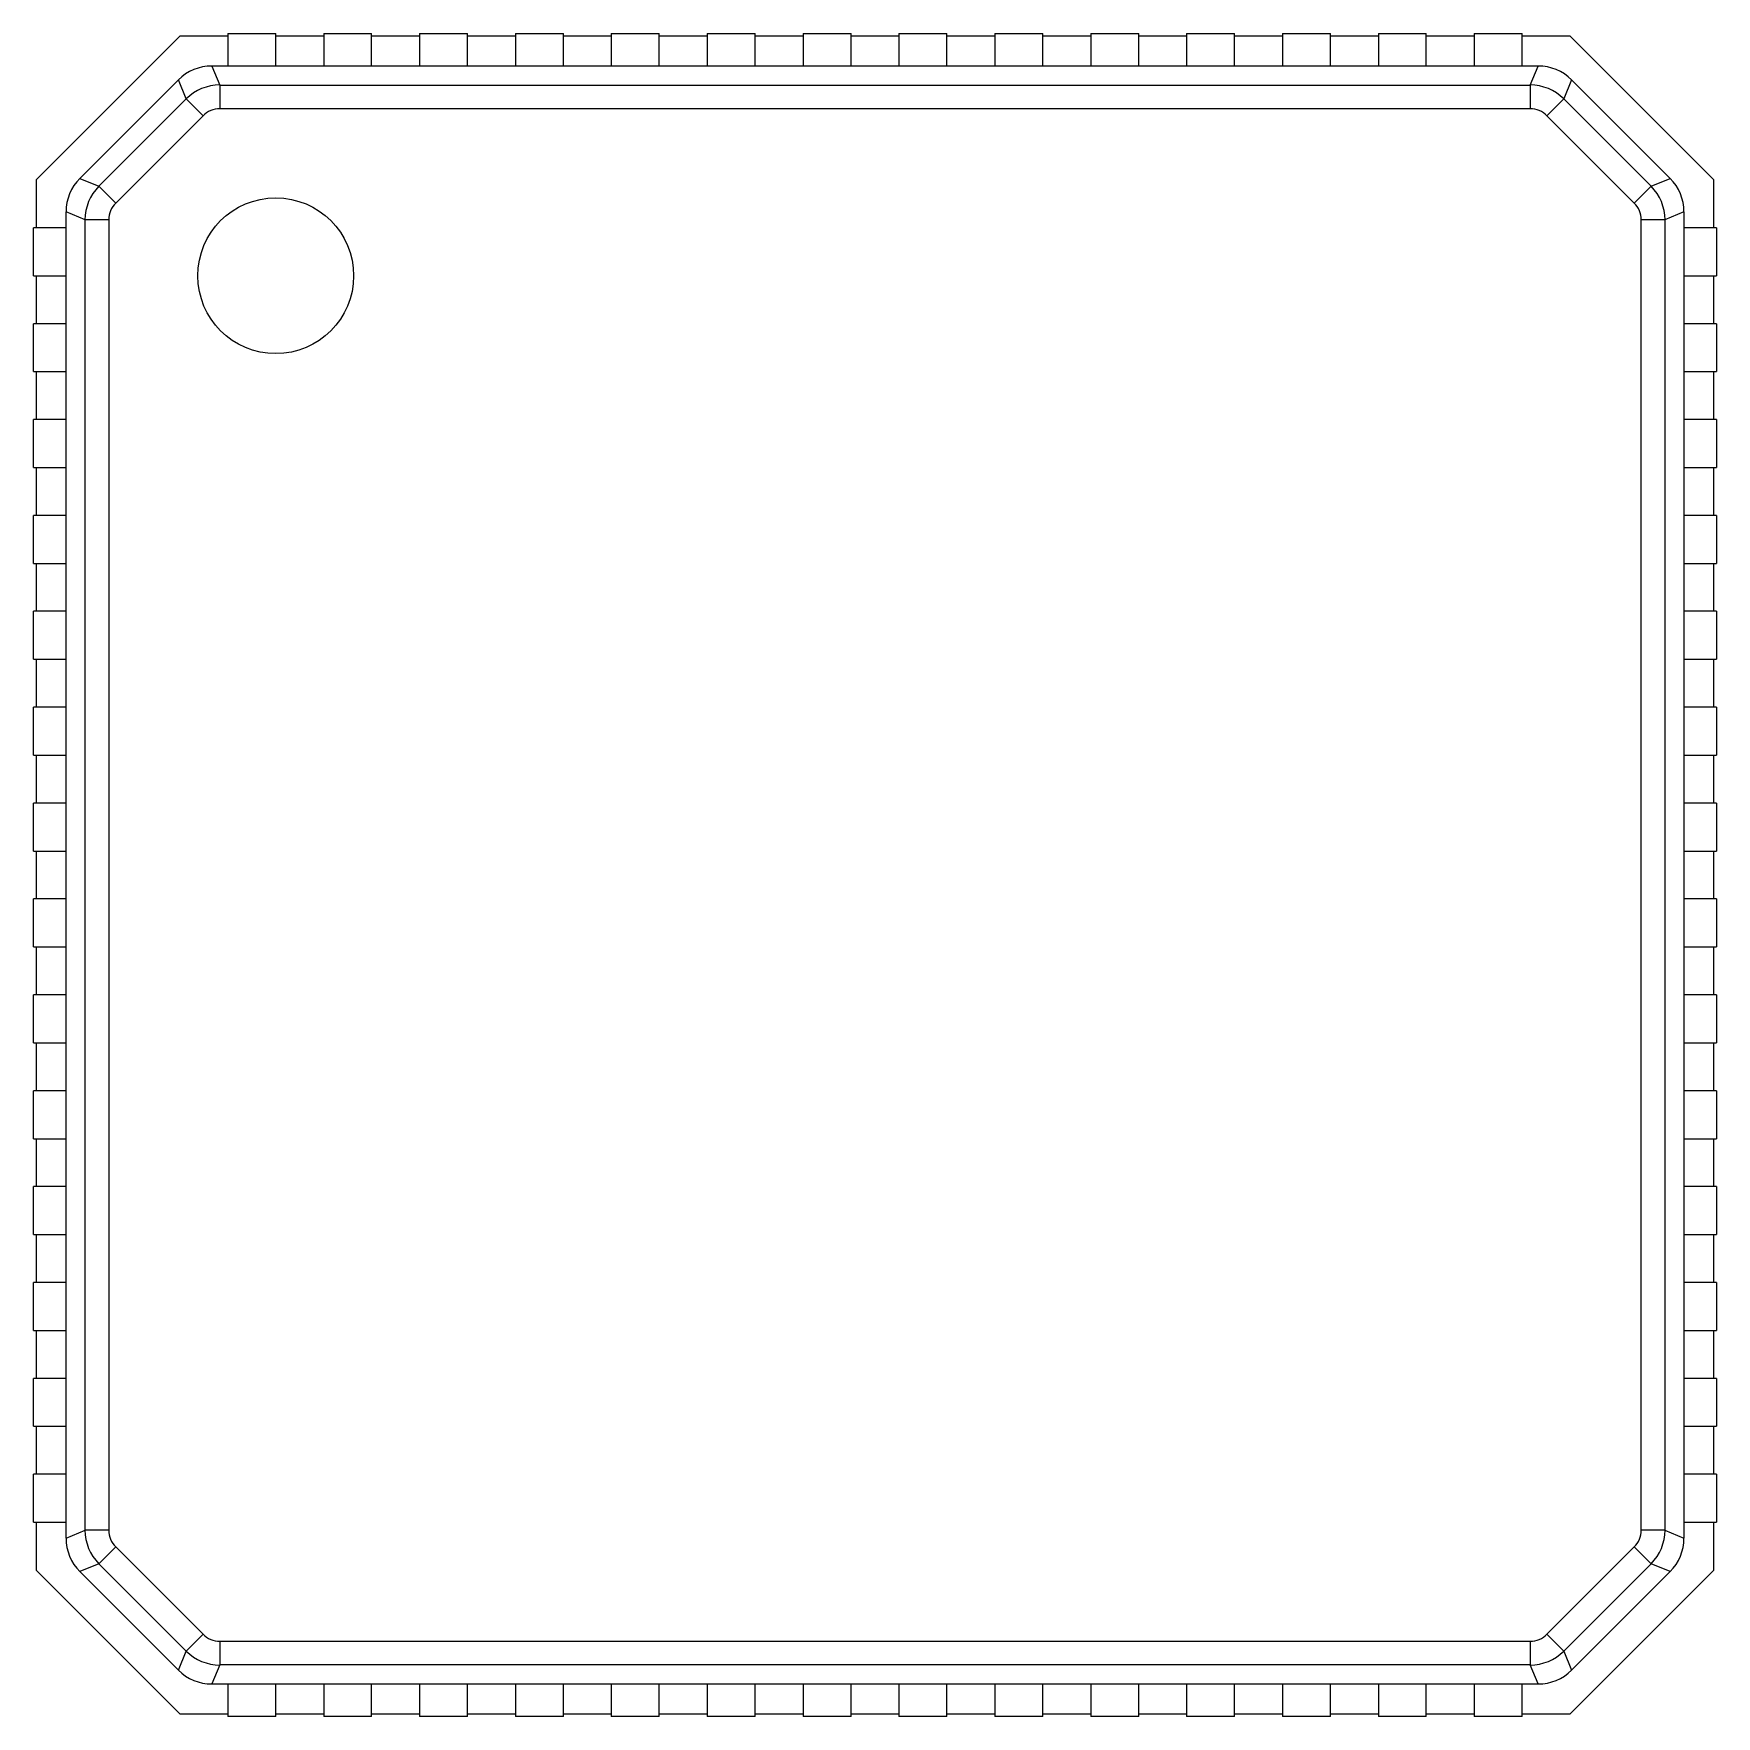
# Model space of a CAD drawing. Header units: millimetres. Extents: x -3.51 to 3.51, y -3.51 to 3.51.
import ezdxf

# ---------------------------------------------------------------- set-up
doc = ezdxf.new("R2010")
doc.units = ezdxf.units.MM

msp = doc.modelspace()

# ---------------------------------------------------------------- linework, layer by layer
at = {"color": 7, "linetype": 'Continuous', "lineweight": 25}
for p, q in [((-2.7, 3.51), (-2.7, 3.375)), ((-2.7, 3.51), (-2.5, 3.51)), ((-2.5, 3.375), (-2.5, 3.51)), ((-2.3, 3.51), (-2.3, 3.375)), ((-2.3, 3.51), (-2.1, 3.51)), ((-2.1, 3.375), (-2.1, 3.51)), ((-1.9, 3.51), (-1.9, 3.375)), ((-1.9, 3.51), (-1.7, 3.51)), ((-1.7, 3.375), (-1.7, 3.51)), ((-1.5, 3.51), (-1.5, 3.375)), ((-1.5, 3.51), (-1.3, 3.51)), ((-1.3, 3.375), (-1.3, 3.51)), ((-1.1, 3.51), (-1.1, 3.375)), ((-1.1, 3.51), (-0.9, 3.51)), ((-0.9, 3.375), (-0.9, 3.51)), ((-0.7, 3.51), (-0.5, 3.51)), ((-0.7, 3.51), (-0.7, 3.375)), ((-0.5, 3.375), (-0.5, 3.51)), ((-0.3, 3.51), (-0.1, 3.51)), ((-0.3, 3.51), (-0.3, 3.375)), ((-0.1, 3.375), (-0.1, 3.51)), ((0.1, 3.51), (0.3, 3.51)), ((0.1, 3.51), (0.1, 3.375)), ((0.3, 3.375), (0.3, 3.51)), ((0.5, 3.51), (0.7, 3.51)), ((0.5, 3.51), (0.5, 3.375)), ((0.7, 3.375), (0.7, 3.51)), ((0.9, 3.51), (1.1, 3.51)), ((0.9, 3.51), (0.9, 3.375)), ((1.1, 3.375), (1.1, 3.51)), ((1.3, 3.51), (1.5, 3.51)), ((1.3, 3.51), (1.3, 3.375)), ((1.5, 3.375), (1.5, 3.51)), ((1.7, 3.51), (1.7, 3.375)), ((1.7, 3.51), (1.9, 3.51)), ((1.9, 3.375), (1.9, 3.51)), ((2.1, 3.51), (2.3, 3.51)), ((2.1, 3.51), (2.1, 3.375)), ((2.3, 3.375), (2.3, 3.51)), ((2.5, 3.51), (2.7, 3.51)), ((2.5, 3.51), (2.5, 3.375)), ((2.7, 3.375), (2.7, 3.51)), ((-2.9, 3.5), (-3.5, 2.9)), ((-2.7, 3.5), (-2.9, 3.5)), ((-2.3, 3.5), (-2.5, 3.5)), ((-1.9, 3.5), (-2.1, 3.5)), ((-1.5, 3.5), (-1.7, 3.5)), ((-1.1, 3.5), (-1.3, 3.5)), ((-0.7, 3.5), (-0.9, 3.5)), ((-0.3, 3.5), (-0.5, 3.5)), ((0.1, 3.5), (-0.1, 3.5)), ((0.5, 3.5), (0.3, 3.5)), ((0.9, 3.5), (0.7, 3.5)), ((1.3, 3.5), (1.1, 3.5)), ((1.7, 3.5), (1.5, 3.5)), ((2.1, 3.5), (1.9, 3.5)), ((2.5, 3.5), (2.3, 3.5)), ((2.9, 3.5), (2.7, 3.5)), ((3.5, 2.9), (2.9, 3.5)), ((-2.7662, 3.375), (-2.7334, 3.2957)), ((2.7662, 3.375), (-2.7662, 3.375)), ((2.7334, 3.2957), (2.7662, 3.375)), ((-2.9062, 3.317), (-3.317, 2.9062)), ((-2.8734, 3.2377), (-2.9062, 3.317)), ((2.9062, 3.317), (2.8734, 3.2377)), ((3.317, 2.9062), (2.9062, 3.317)), ((-3.2377, 2.8734), (-2.8734, 3.2377)), ((-2.8734, 3.2377), (-2.8034, 3.1677)), ((-2.7334, 3.2957), (-2.7334, 3.1967)), ((-2.7334, 3.2957), (2.7334, 3.2957)), ((2.7334, 3.2957), (2.7334, 3.1967)), ((2.8734, 3.2377), (2.8034, 3.1677)), ((2.8734, 3.2377), (3.2377, 2.8734)), ((-2.8034, 3.1677), (-3.1677, 2.8034)), ((2.7334, 3.1967), (-2.7334, 3.1967)), ((3.1677, 2.8034), (2.8034, 3.1677)), ((-3.5, 2.9), (-3.5, 2.7)), ((-3.317, 2.9062), (-3.2377, 2.8734)), ((3.2377, 2.8734), (3.317, 2.9062)), ((3.5, 2.7), (3.5, 2.9)), ((-3.2377, 2.8734), (-3.1677, 2.8034)), ((3.2377, 2.8734), (3.1677, 2.8034)), ((-3.2957, 2.7334), (-3.375, 2.7662)), ((-3.375, -2.7662), (-3.375, 2.7662)), ((3.375, 2.7662), (3.2957, 2.7334)), ((3.375, 2.7662), (3.375, -2.7662)), ((-3.375, 2.7), (-3.51, 2.7)), ((-3.51, 2.5), (-3.51, 2.7)), ((-3.1967, 2.7334), (-3.2957, 2.7334)), ((-3.2957, -2.7334), (-3.2957, 2.7334)), ((-3.1967, 2.7334), (-3.1967, -2.7334)), ((3.1967, -2.7334), (3.1967, 2.7334)), ((3.2957, 2.7334), (3.1967, 2.7334)), ((3.2957, 2.7334), (3.2957, -2.7334)), ((3.51, 2.7), (3.375, 2.7)), ((3.51, 2.7), (3.51, 2.5)), ((-3.51, 2.5), (-3.375, 2.5)), ((-3.5, 2.5), (-3.5, 2.3)), ((3.375, 2.5), (3.51, 2.5)), ((3.5, 2.3), (3.5, 2.5)), ((-3.51, 2.1), (-3.51, 2.3)), ((-3.375, 2.3), (-3.51, 2.3)), ((3.51, 2.3), (3.375, 2.3)), ((3.51, 2.3), (3.51, 2.1)), ((-3.51, 2.1), (-3.375, 2.1)), ((-3.5, 2.1), (-3.5, 1.9)), ((3.375, 2.1), (3.51, 2.1)), ((3.5, 1.9), (3.5, 2.1)), ((-3.375, 1.9), (-3.51, 1.9)), ((-3.51, 1.7), (-3.51, 1.9)), ((3.51, 1.9), (3.375, 1.9)), ((3.51, 1.9), (3.51, 1.7)), ((-3.51, 1.7), (-3.375, 1.7)), ((-3.5, 1.7), (-3.5, 1.5)), ((3.375, 1.7), (3.51, 1.7)), ((3.5, 1.5), (3.5, 1.7)), ((-3.51, 1.3), (-3.51, 1.5)), ((-3.375, 1.5), (-3.51, 1.5)), ((3.51, 1.5), (3.375, 1.5)), ((3.51, 1.5), (3.51, 1.3)), ((-3.51, 1.3), (-3.375, 1.3)), ((-3.5, 1.3), (-3.5, 1.1)), ((3.375, 1.3), (3.51, 1.3)), ((3.5, 1.1), (3.5, 1.3)), ((-3.375, 1.1), (-3.51, 1.1)), ((-3.51, 0.9), (-3.51, 1.1)), ((3.51, 1.1), (3.375, 1.1)), ((3.51, 1.1), (3.51, 0.9)), ((-3.51, 0.9), (-3.375, 0.9)), ((-3.5, 0.9), (-3.5, 0.7)), ((3.375, 0.9), (3.51, 0.9)), ((3.5, 0.7), (3.5, 0.9)), ((-3.51, 0.5), (-3.51, 0.7)), ((-3.375, 0.7), (-3.51, 0.7)), ((3.51, 0.7), (3.375, 0.7)), ((3.51, 0.7), (3.51, 0.5)), ((-3.51, 0.5), (-3.375, 0.5)), ((-3.5, 0.5), (-3.5, 0.3)), ((3.375, 0.5), (3.51, 0.5)), ((3.5, 0.3), (3.5, 0.5)), ((-3.51, 0.1), (-3.51, 0.3)), ((-3.375, 0.3), (-3.51, 0.3)), ((3.51, 0.3), (3.375, 0.3)), ((3.51, 0.3), (3.51, 0.1)), ((-3.51, 0.1), (-3.375, 0.1)), ((-3.5, 0.1), (-3.5, -0.1)), ((3.375, 0.1), (3.51, 0.1)), ((3.5, -0.1), (3.5, 0.1)), ((-3.375, -0.1), (-3.51, -0.1)), ((-3.51, -0.3), (-3.51, -0.1)), ((3.51, -0.1), (3.375, -0.1)), ((3.51, -0.1), (3.51, -0.3)), ((-3.51, -0.3), (-3.375, -0.3)), ((-3.5, -0.3), (-3.5, -0.5)), ((3.375, -0.3), (3.51, -0.3)), ((3.5, -0.5), (3.5, -0.3)), ((-3.51, -0.7), (-3.51, -0.5)), ((-3.375, -0.5), (-3.51, -0.5)), ((3.51, -0.5), (3.375, -0.5)), ((3.51, -0.5), (3.51, -0.7)), ((-3.51, -0.7), (-3.375, -0.7)), ((-3.5, -0.7), (-3.5, -0.9)), ((3.375, -0.7), (3.51, -0.7)), ((3.5, -0.9), (3.5, -0.7)), ((-3.51, -1.1), (-3.51, -0.9)), ((-3.375, -0.9), (-3.51, -0.9)), ((3.51, -0.9), (3.375, -0.9)), ((3.51, -0.9), (3.51, -1.1)), ((-3.51, -1.1), (-3.375, -1.1)), ((-3.5, -1.1), (-3.5, -1.3)), ((3.375, -1.1), (3.51, -1.1)), ((3.5, -1.3), (3.5, -1.1)), ((-3.51, -1.5), (-3.51, -1.3)), ((-3.375, -1.3), (-3.51, -1.3)), ((3.51, -1.3), (3.375, -1.3)), ((3.51, -1.3), (3.51, -1.5)), ((-3.51, -1.5), (-3.375, -1.5)), ((-3.5, -1.5), (-3.5, -1.7)), ((3.375, -1.5), (3.51, -1.5)), ((3.5, -1.7), (3.5, -1.5)), ((-3.375, -1.7), (-3.51, -1.7)), ((-3.51, -1.9), (-3.51, -1.7)), ((3.51, -1.7), (3.375, -1.7)), ((3.51, -1.7), (3.51, -1.9)), ((-3.51, -1.9), (-3.375, -1.9)), ((-3.5, -1.9), (-3.5, -2.1)), ((3.375, -1.9), (3.51, -1.9)), ((3.5, -2.1), (3.5, -1.9)), ((-3.375, -2.1), (-3.51, -2.1)), ((-3.51, -2.3), (-3.51, -2.1)), ((3.51, -2.1), (3.375, -2.1)), ((3.51, -2.1), (3.51, -2.3)), ((-3.51, -2.3), (-3.375, -2.3)), ((-3.5, -2.3), (-3.5, -2.5)), ((3.375, -2.3), (3.51, -2.3)), ((3.5, -2.5), (3.5, -2.3)), ((-3.375, -2.5), (-3.51, -2.5)), ((-3.51, -2.7), (-3.51, -2.5)), ((3.51, -2.5), (3.375, -2.5)), ((3.51, -2.5), (3.51, -2.7)), ((-3.51, -2.7), (-3.375, -2.7)), ((-3.5, -2.7), (-3.5, -2.9)), ((-3.375, -2.7662), (-3.2957, -2.7334)), ((-3.1967, -2.7334), (-3.2957, -2.7334)), ((3.2957, -2.7334), (3.1967, -2.7334)), ((3.2957, -2.7334), (3.375, -2.7662)), ((3.375, -2.7), (3.51, -2.7)), ((3.5, -2.9), (3.5, -2.7)), ((-3.1677, -2.8034), (-3.2377, -2.8734)), ((-3.1677, -2.8034), (-2.8034, -3.1677)), ((2.8034, -3.1677), (3.1677, -2.8034)), ((3.1677, -2.8034), (3.2377, -2.8734)), ((-3.2377, -2.8734), (-3.317, -2.9062)), ((-2.8734, -3.2377), (-3.2377, -2.8734)), ((3.2377, -2.8734), (2.8734, -3.2377)), ((3.317, -2.9062), (3.2377, -2.8734)), ((-3.5, -2.9), (-2.9, -3.5)), ((-3.317, -2.9062), (-2.9062, -3.317)), ((2.9, -3.5), (3.5, -2.9)), ((2.9062, -3.317), (3.317, -2.9062)), ((-2.8034, -3.1677), (-2.8734, -3.2377)), ((-2.7334, -3.1967), (2.7334, -3.1967)), ((-2.7334, -3.1967), (-2.7334, -3.2957)), ((2.7334, -3.1967), (2.7334, -3.2957)), ((2.8034, -3.1677), (2.8734, -3.2377)), ((-2.9062, -3.317), (-2.8734, -3.2377)), ((-2.7334, -3.2957), (-2.7662, -3.375)), ((2.7334, -3.2957), (-2.7334, -3.2957)), ((2.7662, -3.375), (2.7334, -3.2957)), ((2.8734, -3.2377), (2.9062, -3.317)), ((-2.7662, -3.375), (2.7662, -3.375)), ((-2.7, -3.375), (-2.7, -3.51)), ((-2.5, -3.51), (-2.5, -3.375)), ((-2.3, -3.375), (-2.3, -3.51)), ((-2.1, -3.51), (-2.1, -3.375)), ((-1.9, -3.375), (-1.9, -3.51)), ((-1.7, -3.51), (-1.7, -3.375)), ((-1.5, -3.375), (-1.5, -3.51)), ((-1.3, -3.51), (-1.3, -3.375)), ((-1.1, -3.375), (-1.1, -3.51)), ((-0.9, -3.51), (-0.9, -3.375)), ((-0.7, -3.375), (-0.7, -3.51)), ((-0.5, -3.51), (-0.5, -3.375)), ((-0.3, -3.375), (-0.3, -3.51)), ((-0.1, -3.51), (-0.1, -3.375)), ((0.1, -3.375), (0.1, -3.51)), ((0.3, -3.51), (0.3, -3.375)), ((0.5, -3.375), (0.5, -3.51)), ((0.7, -3.51), (0.7, -3.375)), ((0.9, -3.375), (0.9, -3.51)), ((1.1, -3.51), (1.1, -3.375)), ((1.3, -3.375), (1.3, -3.51)), ((1.5, -3.51), (1.5, -3.375)), ((1.7, -3.375), (1.7, -3.51)), ((1.9, -3.51), (1.9, -3.375)), ((2.1, -3.375), (2.1, -3.51)), ((2.3, -3.51), (2.3, -3.375)), ((2.5, -3.375), (2.5, -3.51)), ((2.7, -3.51), (2.7, -3.375)), ((-2.9, -3.5), (-2.7, -3.5)), ((-2.5, -3.51), (-2.7, -3.51)), ((-2.5, -3.5), (-2.3, -3.5)), ((-2.1, -3.51), (-2.3, -3.51)), ((-2.1, -3.5), (-1.9, -3.5)), ((-1.7, -3.51), (-1.9, -3.51)), ((-1.7, -3.5), (-1.5, -3.5)), ((-1.3, -3.51), (-1.5, -3.51)), ((-1.3, -3.5), (-1.1, -3.5)), ((-0.9, -3.51), (-1.1, -3.51)), ((-0.9, -3.5), (-0.7, -3.5)), ((-0.5, -3.51), (-0.7, -3.51)), ((-0.5, -3.5), (-0.3, -3.5)), ((-0.1, -3.51), (-0.3, -3.51)), ((-0.1, -3.5), (0.1, -3.5)), ((0.3, -3.51), (0.1, -3.51)), ((0.3, -3.5), (0.5, -3.5)), ((0.7, -3.51), (0.5, -3.51)), ((0.7, -3.5), (0.9, -3.5)), ((1.1, -3.51), (0.9, -3.51)), ((1.1, -3.5), (1.3, -3.5)), ((1.5, -3.51), (1.3, -3.51)), ((1.5, -3.5), (1.7, -3.5)), ((1.9, -3.51), (1.7, -3.51)), ((1.9, -3.5), (2.1, -3.5)), ((2.3, -3.51), (2.1, -3.51)), ((2.3, -3.5), (2.5, -3.5)), ((2.7, -3.51), (2.5, -3.51)), ((2.7, -3.5), (2.9, -3.5))]:
    msp.add_line(p, q, dxfattribs=at)
msp.add_circle((-2.5, 2.5), 0.325, dxfattribs=at)
for centre, radius, start, end in [((-2.7662, 3.1771), 0.1979, 89.98428, 135.01572), ((2.7662, 3.1771), 0.1979, 44.98428, 90.01572), ((-2.7326, 3.0958), 0.2, 90.22937, 134.77063), ((2.7326, 3.0958), 0.2, 45.22937, 89.77063), ((-2.7334, 3.0978), 0.099, 89.98428, 135.01572), ((2.7334, 3.0978), 0.099, 44.98428, 90.01572), ((-3.1771, 2.7662), 0.1979, 134.98428, 180.01572), ((3.1771, 2.7662), 0.1979, 359.98428, 45.01572), ((-3.0958, 2.7326), 0.2, 135.22937, 179.77063), ((3.0958, 2.7326), 0.2, 0.22937, 44.77063), ((-3.0978, 2.7334), 0.099, 134.98428, 180.01572), ((3.0978, 2.7334), 0.099, 359.98428, 45.01572), ((-3.0958, -2.7326), 0.2, 180.22937, 224.77063), ((-3.0978, -2.7334), 0.099, 179.98428, 225.01572), ((3.0978, -2.7334), 0.099, 314.98428, 0.01572), ((3.0958, -2.7326), 0.2, 315.22937, 359.77063), ((-3.1771, -2.7662), 0.1979, 179.98428, 225.01572), ((3.1771, -2.7662), 0.1979, 314.98428, 0.01572), ((-2.7334, -3.0978), 0.099, 224.98428, 270.01572), ((2.7334, -3.0978), 0.099, 269.98428, 315.01572), ((-2.7326, -3.0958), 0.2, 225.22937, 269.77063), ((2.7326, -3.0958), 0.2, 270.22937, 314.77063), ((-2.7662, -3.1771), 0.1979, 224.98428, 270.01572), ((2.7662, -3.1771), 0.1979, 269.98428, 315.01572)]:
    msp.add_arc(centre, radius, start, end, dxfattribs=at)

doc.saveas('drawing.dxf')
